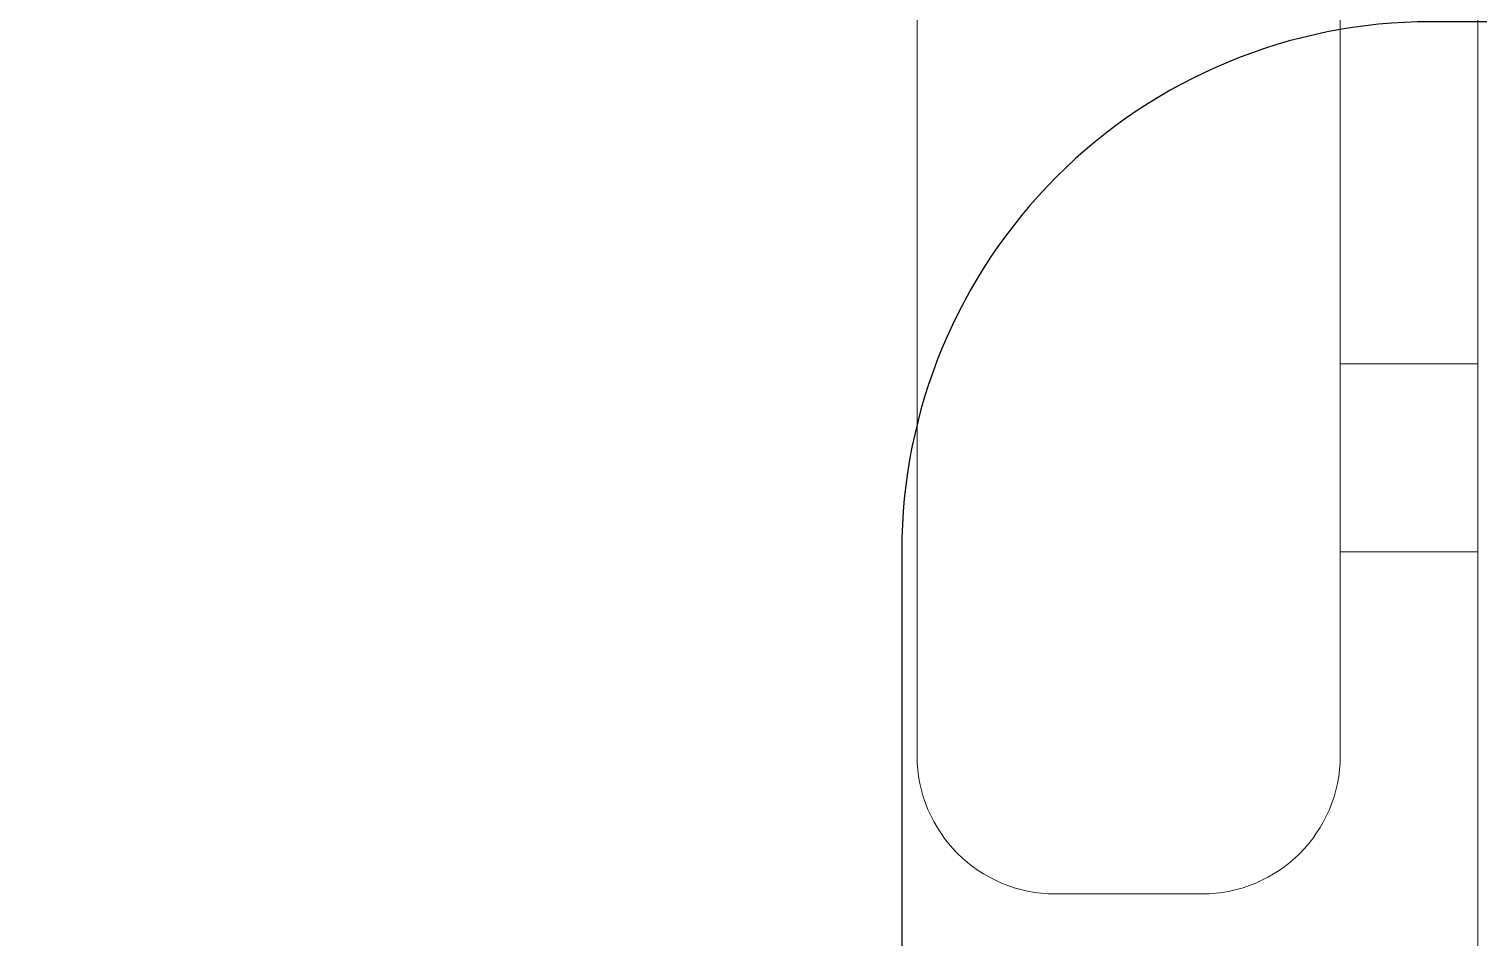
# Model space of a CAD drawing. Header units: inches. Extents: x -12418 to 57169, y -29325 to 19878.
# Drawn here: x 41120.9 to 41326.3, y -9224.7 to -9095.9 of the extents above; entities that cross this region are included whole.
import ezdxf

# ---------------------------------------------------------------- set-up
doc = ezdxf.new("R2010")
doc.units = ezdxf.units.IN
doc.header["$LTSCALE"] = 25
doc.header["$MEASUREMENT"] = 0
doc.linetypes.add('DASHDOT', pattern=[25.4, 12.7, -6.35, 0, -6.35])
doc.linetypes.add('HIDDEN', pattern=[9.525, 6.35, -3.175])
doc.layers.get('0').update_dxf_attribs({"color": 8})
for name, color, linetype, lineweight in [('00-Ground Floor$0$LOADING', 253, 'Continuous', 5), ('00-Ground Floor$0$NEW Wall', 166, 'Continuous', 5), ('E-LITE-CLNG-CNDT', 6, 'DASHDOT', 35), ('E-POWR-FLOR-CNDT', 6, 'HIDDEN', 25)]:
    doc.layers.add(name, color=color, linetype=linetype, lineweight=lineweight)

# ---------------------------------------------------------------- blocks, each defined once
blk = doc.blocks.new('*X127')
at = {"color": 0}
for p, q in [((5, 3), (5, 3)), ((5, 3), (5, 3)), ((5, 3), (5, 3)), ((5, 3), (5, 3)), ((5, 3), (5, 3)), ((5, 3), (5, 3)), ((5, 3), (5, 3)), ((5, 3), (5, 3)), ((5, 3), (5, 3)), ((5, 3), (5, 3)), ((5, 3), (5, 3)), ((5, 3), (5, 3)), ((5, 3), (5, 3)), ((5, 3), (5, 3)), ((5, 3), (5, 3)), ((5, 3), (5, 3)), ((5, 3), (5, 3)), ((5, 3), (5, 3)), ((5, 3), (5, 3)), ((5, 3), (5, 3)), ((5, 3), (5, 3)), ((5, 3), (5, 3)), ((5, 3), (5, 3)), ((5, 3), (5, 3)), ((5, 3), (5, 3)), ((5, 3), (5, 3)), ((5, 3), (5, 3)), ((5, 3), (5, 3)), ((5, 3), (5, 3)), ((5, 3), (5, 3)), ((5, 3), (5, 3)), ((5, 3), (5, 3)), ((5, 3), (5, 3)), ((5, 3), (5, 3)), ((5, 3), (5, 3)), ((5, 3), (5, 3)), ((5, 3), (5, 3)), ((5, 3), (5, 3)), ((5, 3), (5, 3)), ((5, 3), (5, 3)), ((5, 3), (5, 3)), ((5, 3), (5, 3)), ((5, 3), (5, 3)), ((5, 3), (5, 3)), ((5, 3), (5, 3)), ((5, 3), (5, 3)), ((5, 3), (5, 3)), ((5, 3), (5, 3)), ((5, 3), (5, 3)), ((5, 3), (5, 3)), ((5, 3), (5, 3)), ((5, 3), (5, 3)), ((5, 3), (5, 3)), ((5, 3), (5, 3)), ((5, 3), (5, 3)), ((5, 3), (5, 3)), ((5, 3), (5, 3)), ((5, 3), (5, 3)), ((5, 3), (5, 3)), ((5, 3), (5, 3)), ((5, 3), (5, 3)), ((5, 3), (5, 3)), ((5, 3), (5, 3)), ((5, 3), (5, 3)), ((5, 3), (5, 3)), ((5, 3), (5, 3)), ((6, 3), (5, 3)), ((5, 3), (5, 3)), ((6, 3), (5, 3)), ((5, 3), (5, 3)), ((6, 3), (5, 3)), ((5, 3), (5, 3)), ((6, 3), (5, 3)), ((5, 3), (5, 3)), ((5, 3), (5, 3)), ((5, 3), (5, 3)), ((5, 3), (5, 3)), ((5, 3), (5, 3)), ((5, 3), (5, 3)), ((5, 3), (5, 3)), ((5, 3), (5, 3)), ((5, 3), (5, 3)), ((5, 3), (5, 3)), ((5, 3), (5, 3)), ((5, 3), (5, 3)), ((5, 3), (5, 3)), ((5, 3), (5, 3)), ((5, 3), (5, 3)), ((5, 3), (5, 3)), ((5, 3), (5, 3)), ((5, 3), (5, 3)), ((5, 3), (5, 3)), ((5, 3), (5, 3)), ((5, 3), (5, 3)), ((5, 3), (5, 3)), ((5, 3), (5, 3)), ((6, 3), (6, 3)), ((6, 3), (6, 3)), ((6, 3), (6, 3)), ((6, 3), (6, 3)), ((6, 3), (6, 3)), ((6, 3), (6, 3)), ((6, 3), (6, 3)), ((6, 3), (6, 3)), ((6, 3), (6, 3)), ((6, 3), (6, 3)), ((6, 3), (6, 3)), ((6, 3), (6, 3)), ((6, 3), (6, 3)), ((6, 3), (6, 3)), ((6, 3), (6, 3)), ((6, 3), (6, 3)), ((6, 3), (6, 3)), ((6, 3), (6, 3)), ((6, 3), (6, 3)), ((6, 3), (6, 3)), ((6, 3), (6, 3)), ((6, 3), (6, 3)), ((6, 3), (6, 3)), ((6, 3), (6, 3)), ((6, 3), (6, 3)), ((6, 3), (6, 3)), ((6, 3), (6, 3)), ((6, 3), (6, 3)), ((6, 3), (6, 3)), ((6, 3), (6, 3)), ((6, 3), (6, 3)), ((6, 3), (6, 3)), ((6, 3), (6, 3)), ((6, 3), (6, 3)), ((6, 3), (6, 3)), ((6, 3), (6, 3)), ((6, 3), (6, 3)), ((6, 3), (6, 3)), ((6, 3), (6, 3)), ((6, 3), (6, 3)), ((6, 3), (6, 3)), ((6, 3), (6, 3)), ((6, 3), (6, 3)), ((6, 3), (6, 3)), ((6, 3), (6, 3)), ((6, 3), (6, 3)), ((6, 3), (6, 3)), ((6, 3), (6, 3)), ((6, 3), (6, 3)), ((6, 3), (6, 3)), ((6, 3), (6, 3)), ((6, 3), (6, 3)), ((6, 3), (6, 3)), ((6, 3), (6, 3)), ((6, 3), (6, 3)), ((6, 3), (6, 3)), ((6, 3), (6, 3)), ((6, 3), (6, 3)), ((6, 3), (6, 3)), ((6, 3), (6, 3)), ((6, 3), (6, 3)), ((6, 3), (6, 3)), ((6, 3), (6, 3)), ((6, 3), (6, 3)), ((6, 3), (6, 3)), ((6, 3), (6, 3)), ((6, 3), (6, 3)), ((6, 3), (6, 3)), ((6, 3), (6, 3)), ((6, 3), (6, 3)), ((6, 3), (6, 3)), ((6, 3), (6, 3)), ((6, 3), (6, 3)), ((6, 3), (6, 3)), ((6, 3), (6, 3)), ((6, 3), (6, 3)), ((6, 3), (6, 3)), ((6, 3), (6, 3)), ((6, 3), (6, 3)), ((6, 3), (6, 3)), ((6, 3), (6, 3)), ((6, 3), (6, 3)), ((6, 3), (6, 3)), ((6, 3), (6, 3)), ((6, 3), (6, 3)), ((6, 3), (6, 3)), ((6, 3), (6, 3)), ((6, 3), (6, 3)), ((6, 3), (6, 3)), ((6, 3), (6, 3)), ((6, 3), (6, 3)), ((6, 3), (6, 3)), ((6, 3), (6, 3)), ((6, 3), (6, 3)), ((6, 3), (6, 3)), ((6, 3), (6, 3)), ((6, 3), (6, 3)), ((6, 3), (6, 3)), ((6, 3), (6, 3)), ((6, 3), (6, 3)), ((6, 3), (6, 3)), ((6, 3), (6, 3)), ((6, 3), (6, 3)), ((6, 3), (6, 3)), ((6, 3), (6, 3)), ((6, 3), (6, 3)), ((6, 3), (6, 3)), ((6, 3), (6, 3)), ((6, 3), (6, 3)), ((6, 3), (6, 3)), ((6, 3), (6, 3)), ((6, 3), (6, 3)), ((6, 3), (6, 3)), ((6, 3), (6, 3)), ((6, 3), (6, 3)), ((6, 3), (6, 3)), ((6, 3), (6, 3)), ((6, 3), (6, 3)), ((6, 3), (6, 3)), ((6, 3), (6, 3)), ((6, 3), (6, 3)), ((6, 3), (6, 3)), ((6, 3), (6, 3)), ((6, 3), (6, 3)), ((6, 3), (6, 3)), ((6, 3), (6, 3)), ((6, 3), (6, 3)), ((6, 3), (6, 3)), ((6, 3), (6, 3)), ((6, 3), (6, 3)), ((6, 3), (6, 3)), ((6, 3), (6, 3)), ((6, 3), (6, 3)), ((6, 3), (6, 3)), ((6, 3), (6, 3)), ((6, 3), (6, 3)), ((6, 3), (6, 3)), ((6, 3), (6, 3)), ((6, 3), (6, 3)), ((6, 3), (6, 3)), ((6, 3), (6, 3)), ((6, 3), (6, 3)), ((6, 3), (6, 3)), ((6, 3), (6, 3)), ((6, 3), (6, 3)), ((6, 3), (6, 3)), ((6, 3), (6, 3)), ((6, 3), (6, 3)), ((6, 3), (6, 3)), ((6, 3), (6, 3)), ((6, 3), (6, 3)), ((6, 3), (6, 3)), ((6, 3), (6, 3)), ((6, 3), (6, 3)), ((6, 3), (6, 3)), ((6, 3), (6, 3)), ((6, 3), (6, 3)), ((6, 3), (6, 3)), ((6, 3), (6, 3)), ((6, 3), (6, 3)), ((6, 3), (6, 3)), ((6, 3), (6, 3)), ((6, 3), (6, 3)), ((6, 3), (6, 3)), ((6, 3), (6, 3)), ((6, 3), (6, 3)), ((6, 3), (6, 3)), ((6, 3), (6, 3)), ((6, 3), (6, 3)), ((6, 3), (6, 3)), ((6, 3), (6, 3)), ((6, 3), (6, 3)), ((6, 3), (6, 3)), ((6, 3), (6, 3)), ((6, 3), (6, 3)), ((6, 3), (6, 3)), ((6, 3), (6, 3)), ((6, 3), (6, 3)), ((6, 3), (6, 3)), ((6, 3), (6, 3)), ((6, 3), (6, 3)), ((6, 3), (6, 3)), ((6, 3), (6, 3)), ((6, 3), (6, 3)), ((6, 3), (6, 3)), ((6, 3), (6, 3)), ((6, 3), (6, 3)), ((6, 3), (6, 3)), ((6, 3), (6, 3)), ((6, 3), (6, 3)), ((6, 3), (6, 3)), ((6, 3), (6, 3)), ((6, 3), (6, 3)), ((6, 3), (6, 3)), ((6, 3), (6, 3)), ((6, 3), (6, 3)), ((6, 3), (6, 3)), ((6, 3), (6, 3)), ((6, 3), (6, 3)), ((6, 3), (6, 3)), ((6, 3), (6, 3)), ((6, 3), (6, 3)), ((6, 3), (6, 3)), ((6, 3), (6, 3)), ((6, 3), (5, 3)), ((6, 3), (5, 3)), ((6, 3), (5, 3)), ((6, 3), (5, 3)), ((6, 3), (5, 3)), ((6, 3), (6, 3)), ((6, 3), (6, 3)), ((6, 3), (6, 3)), ((6, 3), (6, 3)), ((6, 3), (6, 3)), ((6, 3), (6, 3)), ((6, 3), (6, 3)), ((6, 3), (6, 3)), ((6, 3), (6, 3)), ((6, 3), (6, 3)), ((6, 3), (6, 3)), ((6, 3), (6, 3)), ((6, 3), (6, 3)), ((6, 3), (6, 3)), ((6, 3), (6, 3)), ((6, 3), (6, 3)), ((6, 3), (6, 3)), ((6, 3), (6, 3)), ((6, 3), (6, 3)), ((6, 3), (6, 3)), ((6, 3), (6, 3)), ((6, 3), (6, 3)), ((6, 3), (6, 3)), ((6, 3), (6, 3)), ((6, 3), (6, 3)), ((6, 3), (6, 3)), ((6, 3), (6, 3)), ((6, 3), (6, 3)), ((6, 3), (6, 3)), ((6, 3), (6, 3)), ((6, 3), (6, 3)), ((6, 3), (6, 3)), ((6, 3), (6, 3)), ((6, 3), (6, 3)), ((6, 3), (6, 3)), ((6, 3), (6, 3)), ((6, 3), (6, 3)), ((6, 3), (6, 3)), ((6, 3), (6, 3)), ((6, 3), (6, 3)), ((6, 3), (6, 3)), ((6, 3), (6, 3)), ((6, 3), (6, 3)), ((6, 3), (6, 3)), ((6, 3), (6, 3)), ((6, 3), (6, 3)), ((6, 3), (6, 3)), ((6, 3), (6, 3)), ((6, 3), (6, 3)), ((6, 3), (6, 3)), ((6, 3), (6, 3)), ((6, 3), (6, 3)), ((6, 3), (6, 3)), ((6, 3), (6, 3)), ((6, 3), (6, 3)), ((6, 3), (6, 3)), ((6, 3), (6, 3)), ((6, 3), (6, 3)), ((6, 3), (6, 3)), ((6, 3), (6, 3)), ((6, 3), (6, 3)), ((6, 3), (6, 3)), ((6, 3), (6, 3)), ((6, 3), (6, 3)), ((6, 3), (6, 3)), ((6, 3), (6, 3)), ((6, 3), (6, 3)), ((6, 3), (6, 3)), ((6, 3), (6, 3)), ((6, 3), (6, 3)), ((6, 3), (6, 3)), ((6, 3), (6, 3)), ((6, 3), (6, 3)), ((6, 3), (6, 3)), ((6, 3), (6, 3)), ((6, 3), (6, 3)), ((6, 3), (6, 3)), ((6, 3), (6, 3)), ((6, 3), (6, 3)), ((6, 3), (6, 3)), ((6, 3), (6, 3)), ((6, 3), (6, 3)), ((6, 3), (6, 3)), ((6, 3), (6, 3)), ((6, 3), (6, 3)), ((6, 3), (6, 3)), ((6, 3), (6, 3)), ((6, 3), (6, 3)), ((6, 3), (6, 3)), ((6, 3), (6, 3)), ((6, 3), (6, 3)), ((6, 3), (6, 3)), ((6, 3), (6, 3)), ((6, 3), (6, 3)), ((6, 3), (6, 3)), ((6, 3), (6, 3)), ((6, 3), (6, 3)), ((6, 3), (6, 3)), ((6, 3), (6, 3)), ((6, 3), (6, 3)), ((6, 3), (6, 3)), ((6, 3), (6, 3)), ((6, 3), (6, 3)), ((6, 3), (6, 3)), ((6, 3), (6, 3)), ((6, 3), (6, 3)), ((6, 3), (6, 3)), ((6, 3), (6, 3)), ((6, 3), (6, 3)), ((6, 3), (6, 3)), ((6, 3), (6, 3)), ((6, 3), (6, 3)), ((6, 3), (6, 3)), ((6, 3), (6, 3)), ((6, 3), (6, 3)), ((6, 3), (6, 3)), ((6, 3), (6, 3)), ((6, 3), (6, 3)), ((6, 3), (6, 3)), ((6, 3), (6, 3)), ((6, 3), (6, 3)), ((6, 3), (6, 3)), ((6, 3), (6, 3)), ((6, 3), (6, 3)), ((6, 3), (6, 3)), ((6, 3), (6, 3)), ((6, 3), (6, 3)), ((6, 3), (6, 3)), ((6, 3), (6, 3)), ((6, 3), (6, 3)), ((6, 3), (6, 3)), ((6, 3), (6, 3)), ((6, 3), (6, 3)), ((6, 3), (6, 3)), ((6, 3), (6, 3)), ((6, 3), (6, 3)), ((6, 3), (6, 3)), ((6, 3), (6, 3)), ((6, 3), (6, 3)), ((6, 3), (6, 3)), ((6, 3), (6, 3)), ((6, 3), (6, 3)), ((6, 3), (6, 3)), ((6, 3), (6, 3)), ((6, 3), (6, 3)), ((6, 3), (6, 3)), ((6, 3), (6, 3)), ((6, 3), (6, 3)), ((6, 3), (6, 3)), ((6, 3), (6, 3)), ((6, 3), (6, 3)), ((6, 3), (6, 3)), ((6, 3), (6, 3)), ((6, 3), (6, 3)), ((6, 3), (6, 3)), ((6, 3), (6, 3)), ((6, 3), (6, 3)), ((6, 3), (6, 3)), ((6, 3), (6, 3)), ((6, 3), (6, 3)), ((6, 3), (6, 3)), ((6, 3), (6, 3)), ((6, 3), (6, 3)), ((6, 3), (6, 3)), ((6, 3), (6, 3)), ((6, 3), (6, 3)), ((6, 3), (6, 3)), ((6, 3), (6, 3)), ((6, 3), (6, 3)), ((6, 3), (6, 3)), ((6, 3), (6, 3)), ((6, 3), (6, 3)), ((6, 3), (6, 3)), ((6, 3), (6, 3)), ((6, 3), (6, 3)), ((6, 3), (6, 3)), ((6, 3), (6, 3)), ((6, 3), (6, 3)), ((6, 3), (6, 3)), ((6, 3), (6, 3)), ((6, 3), (6, 3)), ((6, 3), (6, 3)), ((6, 3), (6, 3)), ((6, 3), (6, 3)), ((6, 3), (6, 3)), ((6, 3), (6, 3)), ((6, 3), (6, 3)), ((6, 3), (6, 3)), ((6, 3), (6, 3)), ((6, 3), (6, 3)), ((6, 3), (6, 3)), ((6, 3), (6, 3)), ((6, 3), (6, 3)), ((6, 3), (6, 3)), ((6, 3), (6, 3)), ((6, 3), (6, 3)), ((6, 3), (6, 3)), ((6, 3), (6, 3)), ((6, 3), (6, 3)), ((6, 3), (6, 3)), ((6, 3), (6, 3)), ((6, 3), (6, 3)), ((6, 3), (6, 3)), ((6, 3), (6, 3)), ((6, 3), (6, 3)), ((6, 3), (6, 3)), ((6, 3), (6, 3)), ((6, 3), (6, 3)), ((6, 3), (6, 3)), ((6, 3), (6, 3)), ((6, 3), (6, 3)), ((6, 3), (6, 3)), ((6, 3), (6, 3)), ((6, 3), (6, 3)), ((6, 3), (6, 3)), ((6, 3), (6, 3)), ((6, 3), (6, 3)), ((6, 3), (6, 3)), ((6, 3), (6, 3)), ((6, 3), (6, 3)), ((6, 3), (6, 3)), ((6, 3), (6, 3)), ((6, 3), (6, 3)), ((6, 3), (6, 3)), ((6, 3), (6, 3)), ((6, 3), (6, 3)), ((6, 3), (6, 3)), ((6, 3), (6, 3)), ((6, 3), (6, 3)), ((6, 3), (6, 3)), ((6, 3), (6, 3)), ((6, 3), (6, 3)), ((6, 3), (6, 3)), ((6, 3), (6, 3)), ((6, 3), (6, 3)), ((6, 3), (6, 3)), ((6, 3), (6, 3)), ((6, 3), (6, 3)), ((6, 3), (6, 3)), ((6, 3), (6, 3)), ((6, 3), (6, 3)), ((6, 3), (6, 3)), ((6, 3), (6, 3)), ((6, 3), (6, 3)), ((6, 3), (6, 3)), ((6, 3), (6, 3)), ((6, 3), (6, 3)), ((6, 3), (6, 3)), ((6, 3), (6, 3)), ((6, 3), (6, 3)), ((6, 3), (6, 3)), ((6, 3), (6, 3)), ((6, 3), (6, 3)), ((6, 3), (6, 3)), ((6, 3), (6, 3)), ((6, 3), (6, 3)), ((6, 3), (6, 3)), ((6, 3), (6, 3)), ((6, 3), (6, 3)), ((6, 3), (6, 3)), ((6, 3), (6, 3)), ((6, 3), (6, 3)), ((6, 3), (6, 3)), ((6, 3), (6, 3)), ((6, 3), (6, 3)), ((6, 3), (6, 3)), ((6, 3), (6, 3)), ((6, 3), (6, 3)), ((6, 3), (6, 3)), ((6, 3), (6, 3)), ((6, 3), (6, 3)), ((6, 3), (6, 3)), ((6, 3), (6, 3)), ((6, 3), (6, 3)), ((6, 3), (6, 3)), ((6, 3), (6, 3)), ((6, 3), (6, 3)), ((6, 3), (6, 3)), ((6, 3), (6, 3)), ((6, 3), (6, 3)), ((6, 3), (6, 3)), ((6, 3), (6, 3)), ((6, 3), (6, 3)), ((6, 3), (6, 3)), ((6, 3), (6, 3)), ((6, 3), (6, 3)), ((6, 3), (6, 3)), ((6, 3), (6, 3)), ((6, 3), (6, 3)), ((6, 3), (6, 3)), ((6, 3), (6, 3)), ((6, 3), (6, 3)), ((6, 3), (6, 3)), ((6, 3), (6, 3)), ((6, 3), (6, 3)), ((6, 3), (6, 3)), ((6, 3), (6, 3)), ((6, 3), (6, 3)), ((6, 3), (6, 3)), ((6, 3), (6, 3)), ((6, 3), (6, 3)), ((6, 3), (6, 3)), ((6, 3), (6, 3)), ((6, 3), (6, 3)), ((6, 3), (6, 3)), ((6, 3), (6, 3)), ((6, 3), (6, 3)), ((6, 3), (6, 3)), ((6, 3), (6, 3)), ((6, 3), (6, 3)), ((6, 3), (6, 3)), ((6, 3), (6, 3)), ((6, 3), (6, 3)), ((6, 3), (6, 3)), ((6, 3), (6, 3)), ((6, 3), (6, 3)), ((6, 3), (6, 3))]:
    blk.add_line(p, q, dxfattribs=at)
blk = doc.blocks.new('*X128')
at = {"color": 0}
for p, q in [((13, 1), (13, 1)), ((13, 1), (13, 1)), ((13, 1), (13, 1)), ((13, 1), (13, 1)), ((13, 1), (13, 1)), ((13, 1), (13, 1)), ((13, 1), (13, 1)), ((13, 1), (13, 1)), ((13, 1), (13, 1)), ((13, 1), (13, 1)), ((13, 1), (13, 1)), ((13, 1), (13, 1)), ((13, 1), (13, 1)), ((13, 1), (13, 1)), ((13, 1), (13, 1)), ((13, 1), (14, 1)), ((13, 1), (14, 1)), ((13, 1), (14, 1)), ((13, 1), (13, 1)), ((13, 1), (13, 1)), ((13, 1), (13, 1)), ((13, 1), (13, 1)), ((13, 1), (13, 1)), ((13, 1), (13, 1)), ((13, 1), (13, 1)), ((13, 1), (13, 1)), ((13, 1), (13, 1)), ((13, 1), (13, 1)), ((13, 1), (13, 1)), ((13, 1), (13, 1)), ((13, 1), (13, 1)), ((13, 1), (13, 1)), ((13, 1), (13, 1)), ((13, 1), (13, 1)), ((13, 1), (13, 1)), ((13, 1), (13, 1)), ((13, 1), (13, 1)), ((13, 1), (13, 1)), ((13, 1), (13, 1)), ((13, 1), (13, 1)), ((13, 1), (13, 1)), ((13, 1), (13, 1)), ((13, 1), (13, 1)), ((13, 1), (13, 1)), ((13, 1), (13, 1)), ((13, 1), (13, 1)), ((13, 1), (13, 1)), ((13, 1), (13, 1)), ((13, 1), (13, 1)), ((13, 1), (13, 1)), ((13, 1), (13, 1)), ((13, 1), (13, 1)), ((13, 1), (13, 1)), ((13, 1), (13, 1)), ((13, 1), (13, 1)), ((13, 1), (13, 1)), ((13, 1), (13, 1)), ((13, 1), (13, 1)), ((13, 1), (13, 1)), ((13, 1), (13, 1)), ((13, 1), (13, 1)), ((13, 1), (13, 1)), ((13, 1), (13, 1)), ((13, 1), (13, 1)), ((13, 1), (13, 1)), ((13, 1), (13, 1)), ((13, 1), (13, 1)), ((13, 1), (13, 1)), ((13, 1), (13, 1)), ((13, 1), (13, 1)), ((13, 1), (13, 1)), ((13, 1), (13, 1)), ((13, 1), (13, 1)), ((13, 1), (13, 1)), ((13, 1), (13, 1)), ((13, 1), (13, 1)), ((13, 1), (13, 1)), ((13, 1), (13, 1)), ((13, 1), (13, 1)), ((13, 1), (13, 1)), ((13, 1), (13, 1)), ((13, 1), (13, 1)), ((13, 1), (13, 1)), ((13, 1), (13, 1)), ((13, 1), (13, 1)), ((13, 1), (13, 1)), ((13, 1), (13, 1)), ((13, 1), (13, 1)), ((13, 1), (13, 1)), ((13, 1), (13, 1)), ((13, 1), (13, 1)), ((13, 1), (13, 1)), ((13, 1), (13, 1)), ((13, 1), (13, 1)), ((13, 1), (13, 1)), ((13, 1), (13, 1)), ((13, 1), (13, 1)), ((13, 1), (13, 1)), ((13, 1), (13, 1)), ((13, 1), (13, 1)), ((13, 1), (13, 1)), ((13, 1), (13, 1)), ((13, 1), (13, 1)), ((13, 1), (13, 1)), ((13, 1), (13, 1)), ((13, 1), (13, 1)), ((13, 1), (13, 1)), ((13, 1), (13, 1)), ((13, 1), (13, 1)), ((13, 1), (13, 1)), ((13, 1), (13, 1)), ((13, 1), (13, 1)), ((13, 1), (13, 1)), ((13, 1), (13, 1)), ((13, 1), (13, 1)), ((13, 1), (13, 1)), ((13, 1), (13, 1)), ((13, 1), (13, 1)), ((13, 1), (13, 1)), ((13, 1), (13, 1)), ((13, 1), (13, 1)), ((13, 1), (13, 1)), ((13, 1), (13, 1)), ((13, 1), (14, 1)), ((13, 0), (13, 0)), ((13, 0), (13, 0)), ((13, 0), (13, 0)), ((13, 0), (13, 0)), ((13, 0), (13, 0)), ((13, 0), (13, 0)), ((13, 0), (13, 0)), ((13, 0), (13, 0)), ((13, 0), (13, 0)), ((13, 0), (13, 0)), ((13, 0), (13, 0)), ((13, 0), (13, 0)), ((13, 0), (13, 0)), ((13, 0), (13, 0)), ((13, 0), (13, 0)), ((13, 0), (13, 0)), ((13, 0), (13, 0)), ((13, 0), (13, 0)), ((13, 0), (13, 0)), ((13, 0), (13, 0)), ((13, 0), (13, 0)), ((13, 0), (13, 0)), ((13, 0), (13, 0)), ((13, 0), (13, 0)), ((13, 0), (13, 0)), ((13, 0), (13, 0)), ((13, 0), (13, 0)), ((13, 0), (13, 0)), ((13, 0), (13, 0)), ((13, 0), (13, 0)), ((13, 0), (13, 0)), ((13, 0), (13, 0)), ((13, 0), (13, 0)), ((13, 0), (13, 0)), ((13, 0), (13, 0)), ((13, 0), (13, 0)), ((13, 0), (13, 0)), ((13, 0), (13, 0)), ((13, 0), (13, 0)), ((13, 0), (13, 0)), ((13, 0), (13, 0)), ((13, 0), (13, 0)), ((13, 0), (13, 0)), ((13, 0), (13, 0)), ((13, 0), (13, 0)), ((13, 0), (13, 0)), ((13, 0), (13, 0)), ((13, 0), (13, 0)), ((13, 0), (14, 0)), ((13, 0), (14, 0)), ((13, 0), (13, 0)), ((13, 0), (14, 0)), ((14, 1), (14, 1)), ((14, 1), (14, 1)), ((14, 1), (14, 1)), ((14, 1), (14, 1)), ((14, 1), (14, 1)), ((14, 1), (14, 1)), ((14, 1), (14, 1)), ((14, 1), (14, 1)), ((14, 1), (14, 1)), ((14, 1), (14, 1)), ((14, 1), (14, 1)), ((14, 1), (14, 1)), ((14, 1), (14, 1)), ((14, 1), (14, 1)), ((14, 1), (14, 1)), ((14, 1), (14, 1)), ((14, 1), (14, 1)), ((14, 1), (14, 1)), ((14, 1), (14, 1)), ((14, 1), (14, 1)), ((14, 1), (14, 1)), ((14, 1), (14, 1)), ((14, 1), (14, 1)), ((14, 1), (14, 1)), ((14, 1), (14, 1)), ((14, 1), (14, 1)), ((14, 1), (14, 1)), ((14, 1), (14, 1)), ((14, 1), (14, 1)), ((14, 1), (14, 1)), ((14, 1), (14, 1)), ((14, 1), (14, 1)), ((14, 1), (14, 1)), ((14, 1), (14, 1)), ((14, 1), (14, 1)), ((14, 1), (14, 1)), ((14, 1), (14, 1)), ((14, 1), (14, 1)), ((14, 1), (14, 1)), ((14, 1), (14, 1)), ((14, 1), (14, 1)), ((14, 1), (14, 1)), ((14, 1), (14, 1)), ((14, 1), (14, 1)), ((14, 1), (14, 1)), ((14, 1), (14, 1)), ((14, 1), (14, 1)), ((14, 1), (14, 1)), ((14, 1), (14, 1)), ((14, 1), (14, 1)), ((14, 1), (14, 1)), ((14, 1), (14, 1)), ((14, 1), (14, 1)), ((14, 1), (14, 1)), ((14, 1), (14, 1)), ((14, 1), (14, 1)), ((14, 1), (14, 1)), ((14, 1), (14, 1)), ((14, 1), (14, 1)), ((14, 1), (14, 1)), ((14, 1), (14, 1)), ((14, 1), (14, 1)), ((14, 1), (14, 1)), ((14, 1), (14, 1)), ((14, 1), (14, 1)), ((14, 1), (14, 1)), ((14, 1), (14, 1)), ((14, 1), (14, 1)), ((14, 1), (14, 1)), ((14, 1), (14, 1)), ((14, 1), (14, 1)), ((14, 1), (14, 1)), ((14, 1), (14, 1)), ((14, 1), (14, 1)), ((14, 1), (14, 1)), ((14, 1), (14, 1)), ((14, 1), (14, 1)), ((14, 1), (14, 1)), ((14, 1), (14, 1)), ((14, 1), (14, 1)), ((14, 1), (14, 1)), ((14, 1), (14, 1)), ((14, 1), (14, 1)), ((14, 1), (14, 1)), ((14, 1), (14, 1)), ((14, 1), (14, 1)), ((14, 1), (14, 1)), ((14, 1), (14, 1)), ((14, 1), (14, 1)), ((14, 1), (14, 1)), ((14, 1), (14, 1)), ((14, 1), (14, 1)), ((14, 1), (14, 1)), ((14, 1), (14, 1)), ((14, 0), (14, 0)), ((14, 0), (14, 0)), ((14, 0), (14, 0)), ((14, 0), (14, 0)), ((14, 0), (14, 0)), ((14, 0), (14, 0)), ((14, 0), (14, 0)), ((14, 0), (14, 0)), ((14, 0), (14, 0)), ((14, 0), (14, 0)), ((14, 0), (14, 0)), ((14, 0), (14, 0)), ((14, 0), (14, 0)), ((14, 0), (14, 0)), ((14, 0), (14, 0)), ((14, 0), (14, 0)), ((14, 0), (14, 0)), ((14, 0), (14, 0)), ((14, 0), (14, 0)), ((14, 0), (14, 0)), ((14, 0), (14, 0)), ((14, 0), (14, 0)), ((14, 0), (14, 0)), ((14, 0), (14, 0)), ((14, 0), (14, 0)), ((14, 0), (14, 0)), ((14, 0), (14, 0)), ((14, 0), (14, 0)), ((14, 0), (14, 0)), ((14, 0), (14, 0)), ((14, 0), (14, 0)), ((14, 0), (14, 0)), ((14, 0), (14, 0)), ((14, 0), (14, 0)), ((14, 0), (14, 0)), ((14, 0), (14, 0)), ((14, 0), (14, 0)), ((14, 0), (14, 0)), ((14, 0), (14, 0)), ((14, 0), (14, 0)), ((14, 0), (14, 0)), ((14, 0), (14, 0)), ((14, 0), (14, 0)), ((14, 0), (14, 0)), ((14, 0), (14, 0)), ((14, 0), (14, 0)), ((14, 0), (14, 0)), ((14, 0), (14, 0)), ((13, 0), (13, 0)), ((13, 0), (14, 0)), ((13, 0), (13, 0)), ((13, 0), (14, 0)), ((13, 0), (13, 0)), ((13, 0), (14, 0)), ((13, 0), (13, 0)), ((13, 0), (13, 0)), ((13, 0), (13, 0)), ((13, 0), (13, 0)), ((13, 0), (14, 0)), ((13, 0), (13, 0)), ((13, 0), (14, 0)), ((13, 0), (13, 0)), ((13, 0), (14, 0)), ((13, 0), (13, 0)), ((13, 0), (14, 0)), ((13, 0), (13, 0)), ((13, 0), (14, 0)), ((13, 0), (13, 0)), ((13, 0), (14, 0)), ((13, 0), (13, 0)), ((13, 0), (14, 0)), ((13, 0), (13, 0)), ((13, 0), (13, 0)), ((13, 0), (13, 0)), ((13, 0), (14, 0)), ((13, 0), (13, 0)), ((13, 0), (14, 0)), ((13, 0), (13, 0)), ((13, 0), (14, 0)), ((13, 0), (13, 0)), ((13, 0), (14, 0)), ((13, 0), (13, 0)), ((13, 0), (13, 0)), ((13, 0), (13, 0)), ((13, 0), (13, 0)), ((13, 0), (13, 0)), ((13, 0), (13, 0)), ((13, 0), (13, 0)), ((13, 0), (13, 0)), ((13, 0), (13, 0)), ((13, 0), (13, 0)), ((13, 0), (13, 0)), ((13, 0), (13, 0)), ((13, 0), (13, 0)), ((13, 0), (13, 0)), ((13, 0), (13, 0)), ((13, 0), (13, 0)), ((13, 0), (13, 0)), ((13, 0), (13, 0)), ((13, 0), (13, 0)), ((13, 0), (13, 0)), ((13, 0), (13, 0)), ((13, 0), (13, 0)), ((13, 0), (13, 0)), ((13, 0), (13, 0)), ((13, 0), (13, 0)), ((13, 0), (13, 0)), ((13, 0), (13, 0)), ((13, 0), (13, 0)), ((13, 0), (13, 0)), ((13, 0), (13, 0)), ((13, 0), (13, 0)), ((13, -1), (13, -1)), ((13, -1), (13, -1)), ((13, -1), (13, -1)), ((13, -1), (13, -1)), ((13, -1), (13, -1)), ((13, -1), (14, -1)), ((13, -1), (13, -1)), ((14, 0), (14, 0)), ((14, 0), (14, 0)), ((14, 0), (14, 0)), ((14, 0), (14, 0)), ((14, 0), (14, 0)), ((14, 0), (14, 0)), ((14, 0), (14, 0)), ((14, 0), (14, 0)), ((14, 0), (14, 0)), ((14, 0), (14, 0)), ((14, 0), (14, 0)), ((14, 0), (14, 0)), ((14, 0), (14, 0)), ((14, 0), (14, 0)), ((14, 0), (14, 0)), ((13, 0), (14, 0)), ((14, 0), (14, 0)), ((14, 0), (14, 0)), ((14, 0), (14, 0)), ((14, 0), (14, 0)), ((14, 0), (14, 0)), ((14, 0), (14, 0)), ((14, 0), (14, 0)), ((14, 0), (14, 0)), ((14, 0), (14, 0)), ((14, 0), (14, 0)), ((14, 0), (14, 0)), ((14, 0), (14, 0)), ((14, 0), (14, 0)), ((14, 0), (14, 0)), ((14, 0), (14, 0)), ((14, 0), (14, 0)), ((14, 0), (14, 0)), ((14, 0), (14, 0)), ((14, 0), (14, 0)), ((14, 0), (14, 0)), ((14, 0), (14, 0)), ((14, 0), (14, 0)), ((14, 0), (14, 0)), ((14, 0), (14, 0)), ((14, 0), (14, 0)), ((14, 0), (14, 0)), ((14, 0), (14, 0)), ((14, 0), (14, 0)), ((14, 0), (14, 0)), ((14, 0), (14, 0)), ((14, 0), (14, 0)), ((14, 0), (14, 0)), ((14, 0), (14, 0)), ((14, 0), (14, 0)), ((14, -1), (14, -1)), ((14, -1), (14, -1)), ((14, -1), (14, -1)), ((14, -1), (14, -1)), ((14, -1), (14, -1))]:
    blk.add_line(p, q, dxfattribs=at)
blk = doc.blocks.new('00-Ground Floor$0$GF21018-P')
at = {"color": 0}
for p, q in [((0.22049, 0.47563), (0.22049, 0.0675)), ((0.25963, 0.34221), (0.2804, 0.34221)), ((0.24001, 0.32259), (0.24001, 0.14)), ((0.30001, 0.32259), (0.30001, 0.14)), ((0.22049, 0.29372), (0.24001, 0.29372)), ((0.22049, 0.26708), (0.24001, 0.26708))]:
    blk.add_line(p, q, dxfattribs=at)
for points in [[(0.24001, 0.29372), (0.24001, 0.29372), (0.24001, 0.29372), (0.24001, 0.29372), (0.24001, 0.29372), (0.24001, 0.29372), (0.24001, 0.29372), (0.24001, 0.29372), (0.24001, 0.29372), (0.24001, 0.29372), (0.24001, 0.29372), (0.24001, 0.29372), (0.24001, 0.29372), (0.24001, 0.29372), (0.24001, 0.29372), (0.24001, 0.29372), (0.24001, 0.29372), (0.24001, 0.29372), (0.24001, 0.29372), (0.24001, 0.29372), (0.24001, 0.29372), (0.24001, 0.29372), (0.24001, 0.29372), (0.24001, 0.29372), (0.24001, 0.29372), (0.24001, 0.29372), (0.24001, 0.29372), (0.24001, 0.29372), (0.24001, 0.29372), (0.24001, 0.29372), (0.24001, 0.29372), (0.24001, 0.29372), (0.24001, 0.29372), (0.24001, 0.29372), (0.24001, 0.29372), (0.24001, 0.29372), (0.24001, 0.29372), (0.24001, 0.29372), (0.24001, 0.29372), (0.24001, 0.29372), (0.24001, 0.29372), (0.24001, 0.29372), (0.24001, 0.29372), (0.24001, 0.29372), (0.24001, 0.29372), (0.24001, 0.29372), (0.24001, 0.29372), (0.24001, 0.29372), (0.24001, 0.29372), (0.24001, 0.29372), (0.24001, 0.29372), (0.24001, 0.29372), (0.24001, 0.29372), (0.24001, 0.29372), (0.24001, 0.29372), (0.24001, 0.29372), (0.24001, 0.29372), (0.24001, 0.29372), (0.24001, 0.29372), (0.24001, 0.29372), (0.24001, 0.29372), (0.24001, 0.29372), (0.24001, 0.29372), (0.24001, 0.29372), (0.24001, 0.29372), (0.24001, 0.29372), (0.24001, 0.29372), (0.24001, 0.29372), (0.24001, 0.29372), (0.24001, 0.29372), (0.24001, 0.29372), (0.24001, 0.29372), (0.24001, 0.29372), (0.24001, 0.29372), (0.24001, 0.29372), (0.24001, 0.29372), (0.24001, 0.29372), (0.24001, 0.29372), (0.24001, 0.29372), (0.24001, 0.29372), (0.24001, 0.29372), (0.24001, 0.29372), (0.24001, 0.29372), (0.24001, 0.29372), (0.24001, 0.29372), (0.24001, 0.29372), (0.24001, 0.29372), (0.24001, 0.29372), (0.24001, 0.29372), (0.24001, 0.29372), (0.24001, 0.29372), (0.24001, 0.29372), (0.24001, 0.29372), (0.24001, 0.29372), (0.24001, 0.29372), (0.24001, 0.29372), (0.24001, 0.29372), (0.24001, 0.29372), (0.24001, 0.29372), (0.24001, 0.29372), (0.24001, 0.29372), (0.24001, 0.29372), (0.24001, 0.29372), (0.24001, 0.29372), (0.24001, 0.29372), (0.24001, 0.29372), (0.24001, 0.29372), (0.24001, 0.29372), (0.24001, 0.29372), (0.24001, 0.29372), (0.24001, 0.29372), (0.24001, 0.29372), (0.24001, 0.29372), (0.24001, 0.29372), (0.24001, 0.29372), (0.24001, 0.29372), (0.24001, 0.29372), (0.24001, 0.29372), (0.24001, 0.29372), (0.24001, 0.29372), (0.24001, 0.29372), (0.24001, 0.29372), (0.24001, 0.29372), (0.24001, 0.29372), (0.24001, 0.29372), (0.24001, 0.29372), (0.24001, 0.29372), (0.24001, 0.29372), (0.24001, 0.29372), (0.24001, 0.29372), (0.24001, 0.29372), (0.24001, 0.29372), (0.24001, 0.29372), (0.24001, 0.29372), (0.24001, 0.29372), (0.24001, 0.29372), (0.24001, 0.29372), (0.24001, 0.29372), (0.24001, 0.29372), (0.24001, 0.29372), (0.24001, 0.29372), (0.24001, 0.29372), (0.24001, 0.29372), (0.24001, 0.29372), (0.24001, 0.29372), (0.24001, 0.29372), (0.24001, 0.29372), (0.24001, 0.29372), (0.24001, 0.29372), (0.24001, 0.29372), (0.24001, 0.29372), (0.24001, 0.29372), (0.24001, 0.29372), (0.24001, 0.29372), (0.24001, 0.29372), (0.24001, 0.29372), (0.24001, 0.29372), (0.24001, 0.29372), (0.24001, 0.29372), (0.24001, 0.29372), (0.24001, 0.29372), (0.24001, 0.29372), (0.24001, 0.29372), (0.24001, 0.29372), (0.24001, 0.29372), (0.24001, 0.29372), (0.24001, 0.29372), (0.24001, 0.29372), (0.24001, 0.29372), (0.24001, 0.29372), (0.24001, 0.29372), (0.24001, 0.29372), (0.24001, 0.29372), (0.24001, 0.29372), (0.24001, 0.29372), (0.24001, 0.29372), (0.24001, 0.29372), (0.24001, 0.29372), (0.24001, 0.29372), (0.24001, 0.29372), (0.24001, 0.29372), (0.24001, 0.29372), (0.24001, 0.29372), (0.24001, 0.29372), (0.24001, 0.29372), (0.24001, 0.29372), (0.24001, 0.29372), (0.24001, 0.29372), (0.24001, 0.29372), (0.24001, 0.29372), (0.24001, 0.29372), (0.24001, 0.29372), (0.24001, 0.29372), (0.24001, 0.29372), (0.24001, 0.29372), (0.24001, 0.29372), (0.24001, 0.29372), (0.24001, 0.29372), (0.24001, 0.29372), (0.24001, 0.29372), (0.24001, 0.29372), (0.24001, 0.29372), (0.24001, 0.29372), (0.24001, 0.29372), (0.24001, 0.29372), (0.24001, 0.29372), (0.24001, 0.29372), (0.24001, 0.29372), (0.24001, 0.29372), (0.24001, 0.29372), (0.24001, 0.29372), (0.24001, 0.29372), (0.24001, 0.29372), (0.24001, 0.29372), (0.24001, 0.29372), (0.24001, 0.29372), (0.24001, 0.29372), (0.24001, 0.29372), (0.24001, 0.29372), (0.24001, 0.29372), (0.24001, 0.29372), (0.24001, 0.29372), (0.24001, 0.29372), (0.24001, 0.29372), (0.24001, 0.29372), (0.24001, 0.29372), (0.24001, 0.29372), (0.24001, 0.29372), (0.24001, 0.29372), (0.24001, 0.29372), (0.24001, 0.29372), (0.24001, 0.29372), (0.24001, 0.29372), (0.24001, 0.29372), (0.24001, 0.29372), (0.24001, 0.29372), (0.24001, 0.29372), (0.24001, 0.29372), (0.24001, 0.29372), (0.24001, 0.29372), (0.24001, 0.29372), (0.24001, 0.29372), (0.24001, 0.29372), (0.24001, 0.29372), (0.24001, 0.29372), (0.24001, 0.29372), (0.24001, 0.29372), (0.24001, 0.29372), (0.24001, 0.29372), (0.24001, 0.29372), (0.24001, 0.29372), (0.24001, 0.29372), (0.24001, 0.29372), (0.24001, 0.29372), (0.24001, 0.29372), (0.24001, 0.29372), (0.24001, 0.29372), (0.24001, 0.29372), (0.24001, 0.29372), (0.24001, 0.29372), (0.24001, 0.29372), (0.24001, 0.29372), (0.24001, 0.29372), (0.24001, 0.29372), (0.24001, 0.29372), (0.24001, 0.29372), (0.24001, 0.29372), (0.24001, 0.29372), (0.24001, 0.29372), (0.24001, 0.29372), (0.24001, 0.29372), (0.24001, 0.29372), (0.24001, 0.29372), (0.24001, 0.29372), (0.24001, 0.29372), (0.24001, 0.29372), (0.24001, 0.29372)], [(0.24001, 0.29372), (0.24001, 0.29372), (0.24001, 0.29372), (0.24001, 0.29372), (0.24001, 0.29372), (0.24001, 0.29372), (0.24001, 0.29372), (0.24001, 0.29372), (0.24001, 0.29372), (0.24001, 0.29372), (0.24001, 0.29372), (0.24001, 0.29372), (0.24001, 0.29372), (0.24001, 0.29372), (0.24001, 0.29372), (0.24001, 0.29372), (0.24001, 0.29372), (0.24001, 0.29372), (0.24001, 0.29372), (0.24001, 0.29372), (0.24001, 0.29372), (0.24001, 0.29372), (0.24001, 0.29372), (0.24001, 0.29372), (0.24001, 0.29372), (0.24001, 0.29372), (0.24001, 0.29372), (0.24001, 0.29372), (0.24001, 0.29372), (0.24001, 0.29372), (0.24001, 0.29372), (0.24001, 0.29372), (0.24001, 0.29372), (0.24001, 0.29372), (0.24001, 0.29372), (0.24001, 0.29372), (0.24001, 0.29372), (0.24001, 0.29372), (0.24001, 0.29372), (0.24001, 0.29372), (0.24001, 0.29372), (0.24001, 0.29372), (0.24001, 0.29372), (0.24001, 0.29372), (0.24001, 0.29372), (0.24001, 0.29372), (0.24001, 0.29372), (0.24001, 0.29372), (0.24001, 0.29372), (0.24001, 0.29372), (0.24001, 0.29372), (0.24001, 0.29372), (0.24001, 0.29372), (0.24001, 0.29372), (0.24001, 0.29372), (0.24001, 0.29372), (0.24001, 0.29372), (0.24001, 0.29372), (0.24001, 0.29372), (0.24001, 0.29372), (0.24001, 0.29372), (0.24001, 0.29372), (0.24001, 0.29372), (0.24001, 0.29372), (0.24001, 0.29372), (0.24001, 0.29372), (0.24001, 0.29372), (0.24001, 0.29372), (0.24001, 0.29372), (0.24001, 0.29372), (0.24001, 0.29372), (0.24001, 0.29372), (0.24001, 0.29372), (0.24001, 0.29372), (0.24001, 0.29372), (0.24001, 0.29372), (0.24001, 0.29372), (0.24001, 0.29372), (0.24001, 0.29372), (0.24001, 0.29372), (0.24001, 0.29372), (0.24001, 0.29372), (0.24001, 0.29372), (0.24001, 0.29372), (0.24001, 0.29372), (0.24001, 0.29372), (0.24001, 0.29372), (0.24001, 0.29372), (0.24001, 0.29372), (0.24001, 0.29372), (0.24001, 0.29372), (0.24001, 0.29372), (0.24001, 0.29372), (0.24001, 0.29372), (0.24001, 0.29372), (0.24001, 0.29372), (0.24001, 0.29372), (0.24001, 0.29372), (0.24001, 0.29372), (0.24001, 0.29372), (0.24001, 0.29372), (0.24001, 0.29372), (0.24001, 0.29372), (0.24001, 0.29372), (0.24001, 0.29372), (0.24001, 0.29372), (0.24001, 0.29372), (0.24001, 0.29372), (0.24001, 0.29372), (0.24001, 0.29372), (0.24001, 0.29372), (0.24001, 0.29372), (0.24001, 0.29372), (0.24001, 0.29372), (0.24001, 0.29372), (0.24001, 0.29372), (0.24001, 0.29372), (0.24001, 0.29372), (0.24001, 0.29372), (0.24001, 0.29372), (0.24001, 0.29372), (0.24001, 0.29372), (0.24001, 0.29372), (0.24001, 0.29372), (0.24001, 0.29372), (0.24001, 0.29372), (0.24001, 0.29372), (0.24001, 0.29372), (0.24001, 0.29372), (0.24001, 0.29372), (0.24001, 0.29372), (0.24001, 0.29372), (0.24001, 0.29372), (0.24001, 0.29372), (0.24001, 0.29372), (0.24001, 0.29372), (0.24001, 0.29372), (0.24001, 0.29372), (0.24001, 0.29372), (0.24001, 0.29372), (0.24001, 0.29372), (0.24001, 0.29372), (0.24001, 0.29372), (0.24001, 0.29372), (0.24001, 0.29372), (0.24001, 0.29372), (0.24001, 0.29372), (0.24001, 0.29372), (0.24001, 0.29372), (0.24001, 0.29372), (0.24001, 0.29372), (0.24001, 0.29372), (0.24001, 0.29372), (0.24001, 0.29372), (0.24001, 0.29372), (0.24001, 0.29372), (0.24001, 0.29372), (0.24001, 0.29372), (0.24001, 0.29372), (0.24001, 0.29372), (0.24001, 0.29372), (0.24001, 0.29372), (0.24001, 0.29372), (0.24001, 0.29372), (0.24001, 0.29372), (0.24001, 0.29372), (0.24001, 0.29372), (0.24001, 0.29372), (0.24001, 0.29372), (0.24001, 0.29372), (0.24001, 0.29372), (0.24001, 0.29372), (0.24001, 0.29372), (0.24001, 0.29372), (0.24001, 0.29372), (0.24001, 0.29372), (0.24001, 0.29372), (0.24001, 0.29372), (0.24001, 0.29372), (0.24001, 0.29372), (0.24001, 0.29372), (0.24001, 0.29372), (0.24001, 0.29372), (0.24001, 0.29372), (0.24001, 0.29372), (0.24001, 0.29372), (0.24001, 0.29372), (0.24001, 0.29372), (0.24001, 0.29372), (0.24001, 0.29372), (0.24001, 0.29372), (0.24001, 0.29372), (0.24001, 0.29372), (0.24001, 0.29372), (0.24001, 0.29372), (0.24001, 0.29372), (0.24001, 0.29372), (0.24001, 0.29372), (0.24001, 0.29372), (0.24001, 0.29372), (0.24001, 0.29372), (0.24001, 0.29372), (0.24001, 0.29372), (0.24001, 0.29372), (0.24001, 0.29372), (0.24001, 0.29372), (0.24001, 0.29372), (0.24001, 0.29372), (0.24001, 0.29372), (0.24001, 0.29372), (0.24001, 0.29372), (0.24001, 0.29372), (0.24001, 0.29372), (0.24001, 0.29372), (0.24001, 0.29372), (0.24001, 0.29372), (0.24001, 0.29372), (0.24001, 0.29372), (0.24001, 0.29372)], [(0.24001, 0.29372), (0.24001, 0.29372), (0.24001, 0.29372), (0.24001, 0.29372), (0.24001, 0.29372), (0.24001, 0.29372), (0.24001, 0.29372), (0.24001, 0.29372), (0.24001, 0.29372), (0.24001, 0.29372), (0.24001, 0.29372), (0.24001, 0.29372), (0.24001, 0.29372), (0.24001, 0.29372), (0.24001, 0.29372), (0.24001, 0.29372), (0.24001, 0.29372), (0.24001, 0.29372), (0.24001, 0.29372), (0.24001, 0.29372), (0.24001, 0.29372), (0.24001, 0.29372), (0.24001, 0.29372), (0.24001, 0.29372), (0.24001, 0.29372), (0.24001, 0.29372), (0.24001, 0.29372), (0.24001, 0.29372), (0.24001, 0.29372), (0.24001, 0.29372), (0.24001, 0.29372), (0.24001, 0.29372), (0.24001, 0.29372), (0.24001, 0.29372), (0.24001, 0.29372), (0.24001, 0.29372), (0.24001, 0.29372), (0.24001, 0.29372), (0.24001, 0.29372), (0.24001, 0.29372), (0.24001, 0.29372), (0.24001, 0.29372), (0.24001, 0.29372), (0.24001, 0.29372), (0.24001, 0.29372), (0.24001, 0.29372), (0.24001, 0.29372), (0.24001, 0.29372), (0.24001, 0.29372), (0.24001, 0.29372), (0.24001, 0.29372), (0.24001, 0.29372), (0.24001, 0.29372), (0.24001, 0.29372), (0.24001, 0.29372), (0.24001, 0.29372), (0.24001, 0.29372), (0.24001, 0.29372), (0.24001, 0.29372), (0.24001, 0.29372), (0.24001, 0.29372), (0.24001, 0.29372), (0.24001, 0.29372), (0.24001, 0.29372), (0.24001, 0.29372), (0.24001, 0.29372), (0.24001, 0.29372), (0.24001, 0.29372), (0.24001, 0.29372), (0.24001, 0.29372), (0.24001, 0.29372), (0.24001, 0.29372), (0.24001, 0.29372), (0.24001, 0.29372), (0.24001, 0.29372), (0.24001, 0.29372), (0.24001, 0.29372), (0.24001, 0.29372), (0.24001, 0.29372), (0.24001, 0.29372), (0.24001, 0.29372), (0.24001, 0.29372), (0.24001, 0.29372), (0.24001, 0.29372), (0.24001, 0.29372), (0.24001, 0.29372), (0.24001, 0.29372), (0.24001, 0.29372), (0.24001, 0.29372), (0.24001, 0.29372), (0.24001, 0.29372), (0.24001, 0.29372), (0.24001, 0.29372), (0.24001, 0.29372), (0.24001, 0.29372), (0.24001, 0.29372), (0.24001, 0.29372), (0.24001, 0.29372), (0.24001, 0.29372), (0.24001, 0.29372), (0.24001, 0.29372), (0.24001, 0.29372), (0.24001, 0.29372), (0.24001, 0.29372), (0.24001, 0.29372), (0.24001, 0.29372), (0.24001, 0.29372), (0.24001, 0.29372), (0.24001, 0.29372), (0.24001, 0.29372), (0.24001, 0.29372), (0.24001, 0.29372), (0.24001, 0.29372), (0.24001, 0.29372), (0.24001, 0.29372), (0.24001, 0.29372), (0.24001, 0.29372), (0.24001, 0.29372), (0.24001, 0.29372), (0.24001, 0.29372), (0.24001, 0.29372), (0.24001, 0.29372), (0.24001, 0.29372), (0.24001, 0.29372), (0.24001, 0.29372), (0.24001, 0.29372), (0.24001, 0.29372), (0.24001, 0.29372), (0.24001, 0.29372), (0.24001, 0.29372), (0.24001, 0.29372), (0.24001, 0.29372), (0.24001, 0.29372), (0.24001, 0.29372), (0.24001, 0.29372), (0.24001, 0.29372), (0.24001, 0.29372), (0.24001, 0.29372), (0.24001, 0.29372), (0.24001, 0.29372), (0.24001, 0.29372), (0.24001, 0.29372), (0.24001, 0.29372), (0.24001, 0.29372), (0.24001, 0.29372), (0.24001, 0.29372), (0.24001, 0.29372), (0.24001, 0.29372), (0.24001, 0.29372), (0.24001, 0.29372), (0.24001, 0.29372), (0.24001, 0.29372), (0.24001, 0.29372), (0.24001, 0.29372), (0.24001, 0.29372), (0.24001, 0.29372), (0.24001, 0.29372), (0.24001, 0.29372), (0.24001, 0.29372), (0.24001, 0.29372), (0.24001, 0.29372), (0.24001, 0.29372), (0.24001, 0.29372), (0.24001, 0.29372), (0.24001, 0.29372), (0.24001, 0.29372), (0.24001, 0.29372), (0.24001, 0.29372), (0.24001, 0.29372), (0.24001, 0.29372), (0.24001, 0.29372), (0.24001, 0.29372), (0.24001, 0.29372), (0.24001, 0.29372), (0.24001, 0.29372), (0.24001, 0.29372), (0.24001, 0.29372), (0.24001, 0.29372), (0.24001, 0.29372), (0.24001, 0.29372), (0.24001, 0.29372), (0.24001, 0.29372), (0.24001, 0.29372), (0.24001, 0.29372), (0.24001, 0.29372), (0.24001, 0.29372), (0.24001, 0.29372), (0.24001, 0.29372), (0.24001, 0.29372), (0.24001, 0.29372), (0.24001, 0.29372), (0.24001, 0.29372), (0.24001, 0.29372), (0.24001, 0.29372), (0.24001, 0.29372), (0.24001, 0.29372), (0.24001, 0.29372), (0.24001, 0.29372), (0.24001, 0.29372), (0.24001, 0.29372), (0.24001, 0.29372), (0.24001, 0.29372), (0.24001, 0.29372), (0.24001, 0.29372), (0.24001, 0.29372), (0.24001, 0.29372), (0.24001, 0.29372), (0.24001, 0.29372), (0.24001, 0.29372), (0.24001, 0.29372), (0.24001, 0.29372), (0.24001, 0.29372), (0.24001, 0.29372), (0.24001, 0.29372)]]:
    blk.add_lwpolyline(points, close=True, dxfattribs=at)
for centre, start, end in [((0.25963, 0.32259), 90, 180), ((0.2804, 0.32259), 0, 90)]:
    blk.add_arc(centre, 0.01962, start, end, dxfattribs=at)
at = {"layer": '00-Ground Floor$0$NEW Wall', "color": 0, "linetype": 'Continuous'}
for points in [[(0.24001, 0.29372), (0.24001, 0.29372), (0.24001, 0.29372), (0.24001, 0.29372), (0.24001, 0.29372), (0.24001, 0.29372), (0.24001, 0.29372), (0.24001, 0.29372)], [(0.24001, 0.29372), (0.24001, 0.29372), (0.24001, 0.29372), (0.24001, 0.29372), (0.24001, 0.29372), (0.24001, 0.29372), (0.24001, 0.29372)], [(0.24001, 0.29372), (0.24001, 0.29372), (0.24001, 0.29372), (0.24001, 0.29372), (0.24001, 0.29372), (0.24001, 0.29372), (0.24001, 0.29372), (0.24001, 0.29372), (0.24001, 0.29372)], [(0.24001, 0.29372), (0.24001, 0.29372), (0.24001, 0.29372), (0.24001, 0.29372), (0.24001, 0.29372), (0.24001, 0.29372), (0.24001, 0.29372), (0.24001, 0.29372), (0.24001, 0.29372), (0.24001, 0.29372)], [(0.24001, 0.29372), (0.24001, 0.29372), (0.24001, 0.29372), (0.24001, 0.29372), (0.24001, 0.29372), (0.24001, 0.29372), (0.24001, 0.29372), (0.24001, 0.29372), (0.24001, 0.29372), (0.24001, 0.29372), (0.24001, 0.29372), (0.24001, 0.29372), (0.24001, 0.29372), (0.24001, 0.29372), (0.24001, 0.29372)], [(0.24001, 0.29372), (0.24001, 0.29372), (0.24001, 0.29372), (0.24001, 0.29372), (0.24001, 0.29372), (0.24001, 0.29372), (0.24001, 0.29372), (0.24001, 0.29372), (0.24001, 0.29372), (0.24001, 0.29372)], [(0.24001, 0.29372), (0.24001, 0.29372), (0.24001, 0.29372), (0.24001, 0.29372), (0.24001, 0.29372), (0.24001, 0.29372), (0.24001, 0.29372), (0.24001, 0.29372), (0.24001, 0.29372), (0.24001, 0.29372)], [(0.24001, 0.29372), (0.24001, 0.29372), (0.24001, 0.29372), (0.24001, 0.29372), (0.24001, 0.29372), (0.24001, 0.29372), (0.24001, 0.29372), (0.24001, 0.29372), (0.24001, 0.29372), (0.24001, 0.29372)], [(0.24001, 0.29372), (0.24001, 0.29372), (0.24001, 0.29372), (0.24001, 0.29372), (0.24001, 0.29372), (0.24001, 0.29372), (0.24001, 0.29372), (0.24001, 0.29372), (0.24001, 0.29372), (0.24001, 0.29372), (0.24001, 0.29372), (0.24001, 0.29372), (0.24001, 0.29372), (0.24001, 0.29372), (0.24001, 0.29372), (0.24001, 0.29372), (0.24001, 0.29372), (0.24001, 0.29372)], [(0.24001, 0.29372), (0.24001, 0.29372), (0.24001, 0.29372), (0.24001, 0.29372), (0.24001, 0.29372), (0.24001, 0.29372), (0.24001, 0.29372), (0.24001, 0.29372), (0.24001, 0.29372), (0.24001, 0.29372), (0.24001, 0.29372), (0.24001, 0.29372)], [(0.24001, 0.29372), (0.24001, 0.29372), (0.24001, 0.29372), (0.24001, 0.29372), (0.24001, 0.29372), (0.24001, 0.29372), (0.24001, 0.29372)], [(0.24001, 0.29372), (0.24001, 0.29372), (0.24001, 0.29372), (0.24001, 0.29372), (0.24001, 0.29372), (0.24001, 0.29372), (0.24001, 0.29372), (0.24001, 0.29372), (0.24001, 0.29372), (0.24001, 0.29372), (0.24001, 0.29372), (0.24001, 0.29372), (0.24001, 0.29372), (0.24001, 0.29372), (0.24001, 0.29372), (0.24001, 0.29372), (0.24001, 0.29372), (0.24001, 0.29372), (0.24001, 0.29372), (0.24001, 0.29372), (0.24001, 0.29372), (0.24001, 0.29372), (0.24001, 0.29372), (0.24001, 0.29372), (0.24001, 0.29372), (0.24001, 0.29372), (0.24001, 0.29372), (0.24001, 0.29372), (0.24001, 0.29372), (0.24001, 0.29372), (0.24001, 0.29372), (0.24001, 0.29372), (0.24001, 0.29372), (0.24001, 0.29372), (0.24001, 0.29372), (0.24001, 0.29372), (0.24001, 0.29372), (0.24001, 0.29372), (0.24001, 0.29372), (0.24001, 0.29372), (0.24001, 0.29372), (0.24001, 0.29372), (0.24001, 0.29372), (0.24001, 0.29372), (0.24001, 0.29372), (0.24001, 0.29372), (0.24001, 0.29372), (0.24001, 0.29372), (0.24001, 0.29372), (0.24001, 0.29372), (0.24001, 0.29372), (0.24001, 0.29372), (0.24001, 0.29372), (0.24001, 0.29372), (0.24001, 0.29372), (0.24001, 0.29372), (0.24001, 0.29372), (0.24001, 0.29372), (0.24001, 0.29372), (0.24001, 0.29372), (0.24001, 0.29372), (0.24001, 0.29372), (0.24001, 0.29372), (0.24001, 0.29372), (0.24001, 0.29372), (0.24001, 0.29372), (0.24001, 0.29372), (0.24001, 0.29372), (0.24001, 0.29372), (0.24001, 0.29372), (0.24001, 0.29372), (0.24001, 0.29372), (0.24001, 0.29372), (0.24001, 0.29372), (0.24001, 0.29372), (0.24001, 0.29372), (0.24001, 0.29372), (0.24001, 0.29372), (0.24001, 0.29372), (0.24001, 0.29372), (0.24001, 0.29372), (0.24001, 0.29372), (0.24001, 0.29372), (0.24001, 0.29372), (0.24001, 0.29372), (0.24001, 0.29372), (0.24001, 0.29372), (0.24001, 0.29372), (0.24001, 0.29372), (0.24001, 0.29372), (0.24001, 0.29372), (0.24001, 0.29372), (0.24001, 0.29372), (0.24001, 0.29372), (0.24001, 0.29372), (0.24001, 0.29372), (0.24001, 0.29372), (0.24001, 0.29372), (0.24001, 0.29372), (0.24001, 0.29372), (0.24001, 0.29372), (0.24001, 0.29372), (0.24001, 0.29372), (0.24001, 0.29372), (0.24001, 0.29372), (0.24001, 0.29372), (0.24001, 0.29372), (0.24001, 0.29372), (0.24001, 0.29372), (0.24001, 0.29372), (0.24001, 0.29372)], [(0.24001, 0.29372), (0.24001, 0.29372), (0.24001, 0.29372), (0.24001, 0.29372), (0.24001, 0.29372), (0.24001, 0.29372), (0.24001, 0.29372), (0.24001, 0.29372), (0.24001, 0.29372), (0.24001, 0.29372), (0.24001, 0.29372), (0.24001, 0.29372), (0.24001, 0.29372), (0.24001, 0.29372), (0.24001, 0.29372), (0.24001, 0.29372), (0.24001, 0.29372)], [(0.24001, 0.29372), (0.24001, 0.29372), (0.24001, 0.29372), (0.24001, 0.29372), (0.24001, 0.29372), (0.24001, 0.29372), (0.24001, 0.29372), (0.24001, 0.29372), (0.24001, 0.29372), (0.24001, 0.29372), (0.24001, 0.29372), (0.24001, 0.29372), (0.24001, 0.29372), (0.24001, 0.29372), (0.24001, 0.29372), (0.24001, 0.29372), (0.24001, 0.29372), (0.24001, 0.29372), (0.24001, 0.29372), (0.24001, 0.29372), (0.24001, 0.29372), (0.24001, 0.29372), (0.24001, 0.29372), (0.24001, 0.29372), (0.24001, 0.29372), (0.24001, 0.29372), (0.24001, 0.29372), (0.24001, 0.29372), (0.24001, 0.29372), (0.24001, 0.29372), (0.24001, 0.29372), (0.24001, 0.29372), (0.24001, 0.29372), (0.24001, 0.29372), (0.24001, 0.29372), (0.24001, 0.29372), (0.24001, 0.29372), (0.24001, 0.29372), (0.24001, 0.29372), (0.24001, 0.29372), (0.24001, 0.29372), (0.24001, 0.29372), (0.24001, 0.29372), (0.24001, 0.29372), (0.24001, 0.29372), (0.24001, 0.29372), (0.24001, 0.29372), (0.24001, 0.29372), (0.24001, 0.29372), (0.24001, 0.29372), (0.24001, 0.29372), (0.24001, 0.29372), (0.24001, 0.29372), (0.24001, 0.29372), (0.24001, 0.29372), (0.24001, 0.29372), (0.24001, 0.29372), (0.24001, 0.29372), (0.24001, 0.29372), (0.24001, 0.29372), (0.24001, 0.29372), (0.24001, 0.29372), (0.24001, 0.29372), (0.24001, 0.29372), (0.24001, 0.29372), (0.24001, 0.29372), (0.24001, 0.29372), (0.24001, 0.29372), (0.24001, 0.29372), (0.24001, 0.29372), (0.24001, 0.29372), (0.24001, 0.29372), (0.24001, 0.29372), (0.24001, 0.29372), (0.24001, 0.29372), (0.24001, 0.29372), (0.24001, 0.29372), (0.24001, 0.29372), (0.24001, 0.29372), (0.24001, 0.29372), (0.24001, 0.29372), (0.24001, 0.29372), (0.24001, 0.29372), (0.24001, 0.29372), (0.24001, 0.29372), (0.24001, 0.29372), (0.24001, 0.29372), (0.24001, 0.29372), (0.24001, 0.29372)], [(0.24001, 0.29372), (0.24001, 0.29372), (0.24001, 0.29372), (0.24001, 0.29372), (0.24001, 0.29372), (0.24001, 0.29372), (0.24001, 0.29372), (0.24001, 0.29372), (0.24001, 0.29372), (0.24001, 0.29372), (0.24001, 0.29372), (0.24001, 0.29372), (0.24001, 0.29372), (0.24001, 0.29372), (0.24001, 0.29372), (0.24001, 0.29372), (0.24001, 0.29372), (0.24001, 0.29372), (0.24001, 0.29372), (0.24001, 0.29372), (0.24001, 0.29372), (0.24001, 0.29372), (0.24001, 0.29372), (0.24001, 0.29372), (0.24001, 0.29372), (0.24001, 0.29372), (0.24001, 0.29372), (0.24001, 0.29372), (0.24001, 0.29372), (0.24001, 0.29372), (0.24001, 0.29372), (0.24001, 0.29372), (0.24001, 0.29372), (0.24001, 0.29372), (0.24001, 0.29372), (0.24001, 0.29372), (0.24001, 0.29372), (0.24001, 0.29372), (0.24001, 0.29372), (0.24001, 0.29372), (0.24001, 0.29372), (0.24001, 0.29372), (0.24001, 0.29372), (0.24001, 0.29372), (0.24001, 0.29372), (0.24001, 0.29372), (0.24001, 0.29372), (0.24001, 0.29372), (0.24001, 0.29372), (0.24001, 0.29372), (0.24001, 0.29372), (0.24001, 0.29372), (0.24001, 0.29372), (0.24001, 0.29372)]]:
    blk.add_lwpolyline(points, dxfattribs=at)
at = {"color": 0}
for name, xscale, yscale, zscale in [('*X127', 8.59375e-11, 8.59375e-11, 8.59375e-11), ('*X128', 5.5e-11, 5.5e-11, 5.5e-11)]:
    blk.add_blockref(name, (0.24001, 0.29372), dxfattribs=dict(at, xscale=xscale, yscale=yscale, zscale=zscale))
blk = doc.blocks.new('00-Ground Floor')
at = {"layer": '00-Ground Floor$0$LOADING', "extrusion": (2.24021e-05, 7.77426e-06, 1), "xscale": 1000, "yscale": 1000, "zscale": 1000, "rotation": 179.9985892349694}
blk.add_blockref('00-Ground Floor$0$GF21018-P', (41546.81, -8876.35, 0.84), dxfattribs=at)

msp = doc.modelspace()

# ---------------------------------------------------------------- linework, layer by layer
at = {"layer": 'E-POWR-FLOR-CNDT', "elevation": 0}
msp.add_lwpolyline([(42302.88, -8971.17), (42201.1, -9072.95, -0.198912), (42148.07, -9094.91), (41319.61, -9094.91, 0.414214), (41244.61, -9169.91), (41244.61, -9347.06, -0.198912), (41222.65, -9400.09), (41120.87, -9501.87)], format="xyb", dxfattribs=at)

# ---------------------------------------------------------------- block references
at = {"layer": 'E-LITE-CLNG-CNDT'}
msp.add_blockref('00-Ground Floor', (0, 0), dxfattribs=at)

doc.saveas('drawing.dxf')
